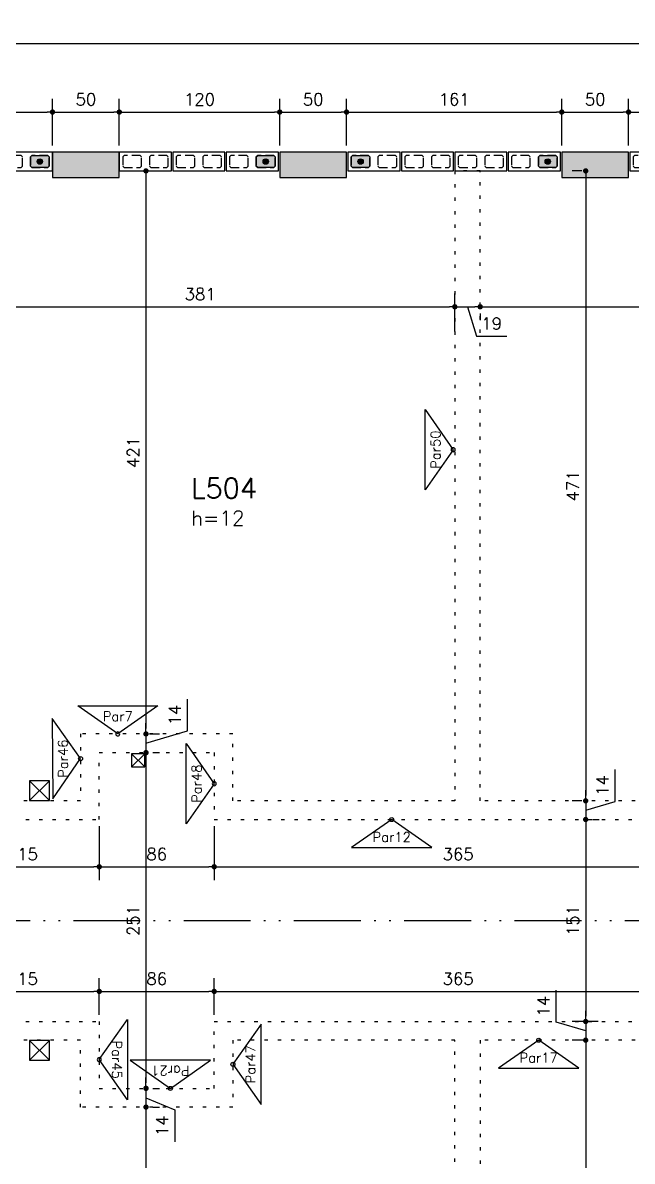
# Model space of a CAD drawing. Extents: x -14651 to 3487, y -4567 to -809.
# Drawn here: x 2531 to 2987, y -1769 to -918 of the extents above; entities that cross this region are included whole.
import ezdxf
from ezdxf.enums import TextEntityAlignment as Align

# ---------------------------------------------------------------- set-up
doc = ezdxf.new("R2010")
doc.units = 0
doc.header["$LTSCALE"] = 25
for name, pattern in [('DASHED2', [0.375, 0.25, -0.125]), ('ESTILO_TQS_0002', [0.4, 0.1, -0.3]), ('ESTILO_TQS_0004', [3.3, 2, -0.4, 0.05, -0.4, 0.05, -0.4])]:
    doc.linetypes.add(name, pattern=pattern)
for name, color, linetype in [('213', 252, 'Continuous'), ('241', 2, 'Continuous'), ('247', 50, 'Continuous'), ('Arranque', 14, 'Continuous'), ('COTA', 1, 'Continuous'), ('EIXOS', 1, 'ESTILO_TQS_0004'), ('FERRO', 5, 'Continuous'), ('H2', 252, 'Continuous'), ('L-D', 2, 'Continuous'), ('L-N', 4, 'Continuous'), ('Pena_1', 1, 'Continuous'), ('PILARETE', 3, 'Continuous'), ('PORTA', 3, 'ESTILO_TQS_0002')]:
    doc.layers.add(name, color=color, linetype=linetype)
doc.styles.add('COTA', font='romans.shx')
doc.styles.get("Standard").update_dxf_attribs({"font": 'romans.shx'})
doc.dimstyles.new('forma', dxfattribs={"dimscale": 5, "dimtxt": 1.8, "dimasz": 0.8, "dimexe": 2, "dimexo": 1, "dimgap": 1, "dimtad": 1, "dimdec": 1, "dimzin": 9, "dimtxsty": 'COTA', "dimblk1": 'DOT', "dimblk2": 'DOT', "dimsah": 1, "dimcen": 0, "dimdle": 1, "dimclrd": 256, "dimclre": 256, "dimclrt": 2, "dimadec": 0, "dimazin": 0, "dimtfac": 1, "dimtdec": 0, "dimtmove": 0, "dimatfit": 3, "dimfxl": 1, "dimtolj": 1, "dimtzin": 0, "dimarcsym": 0})

# ---------------------------------------------------------------- blocks, each defined once
blk = doc.blocks.new('_Dot')
at = {"color": 0, "linetype": 'ByBlock', "lineweight": -2}
blk.add_line((-0.5, 0), (-1, 0), dxfattribs=at)
at = {"color": 0, "linetype": 'ByBlock', "const_width": 0.5}
blk.add_lwpolyline([(-0.25, 0, 1), (0.25, 0, 1)], format="xyb", close=True, dxfattribs=at)
blk = doc.blocks.new('*D120')
at = {"layer": 'COTA', "lineweight": -2, "transparency": 16777216}
for p, q in [((449.52, -1009.6), (449.52, -923.24)), ((3258.52, -1009.6), (3258.52, -923.24)), ((453.52, -933.24), (3254.52, -933.24))]:
    blk.add_line(p, q, dxfattribs=at)
at = {"layer": 'Defpoints', "color": 0, "transparency": 16777216}
for p in [(3258.52, -933.24), (449.52, -1014.6), (3258.52, -1014.6)]:
    blk.add_point(p, dxfattribs=at)
at = {"layer": 'COTA', "lineweight": -2, "transparency": 16777216, "xscale": 4, "yscale": 4, "zscale": 4, "rotation": 180}
blk.add_blockref('_Dot', (449.52, -933.24), dxfattribs=at)
at = {"layer": 'COTA', "lineweight": -2, "transparency": 16777216, "xscale": 4, "yscale": 4, "zscale": 4}
blk.add_blockref('_Dot', (3258.52, -933.24), dxfattribs=at)
at = {"layer": 'COTA', "color": 2, "transparency": 16777216, "insert": (1854.02, -923.74), "char_height": 9, "attachment_point": 5, "style": 'COTA'}
blk.add_mtext('\\A1;2809 ', dxfattribs=at)
blk = doc.blocks.new('_IDNPAR_2')
at = {"color": 3}
blk.add_lwpolyline([(1, -0.7), (0, 0), (-1, -0.7)], close=True, dxfattribs=at)
blk.add_circle((0, 0), 0.05, dxfattribs=at)
at = {"layer": '247', "color": 2, "style": 'COTA', "flags": 8}
blk.add_attdef('ID', text='', height=0.24, dxfattribs=at).set_placement((0, -0.438), align=Align.MIDDLE_CENTER)
blk = doc.blocks.new('*D192')
at = {"layer": 'COTA', "lineweight": -2, "transparency": 16777216}
for p, q in [((2949.52, -1028.6), (2942.43, -1028.6)), ((2952.43, -1032.6), (2952.43, -1495.6)), ((2949.52, -1499.6), (2942.43, -1499.6))]:
    blk.add_line(p, q, dxfattribs=at)
at = {"layer": 'Defpoints', "color": 0, "transparency": 16777216}
for p in [(2954.52, -1028.6), (2952.43, -1499.6), (2954.52, -1499.6)]:
    blk.add_point(p, dxfattribs=at)
at = {"layer": 'COTA', "lineweight": -2, "transparency": 16777216, "xscale": 4, "yscale": 4, "zscale": 4}
for p, rotation in [((2952.43, -1028.6), 90), ((2952.43, -1499.6), 270)]:
    blk.add_blockref('_Dot', p, dxfattribs=dict(at, rotation=rotation))
at = {"layer": 'COTA', "color": 2, "transparency": 16777216, "insert": (2942.93, -1264.1), "char_height": 9, "attachment_point": 5, "rotation": 90, "style": 'COTA'}
blk.add_mtext('\\A1;471 ', dxfattribs=at)
blk = doc.blocks.new('*D193')
at = {"layer": 'COTA', "lineweight": -2, "transparency": 16777216}
for p, q in [((2974.43, -1500), (2974.43, -1476.28)), ((2952.43, -1495.6), (2952.43, -1491.6)), ((2949.52, -1499.6), (2942.43, -1499.6)), ((2952.43, -1499.6), (2952.43, -1513.6)), ((2952.43, -1499.6), (2952.43, -1513.6)), ((2952.43, -1506.6), (2974.43, -1500)), ((2957.43, -1513.6), (2962.43, -1513.6)), ((2952.43, -1517.6), (2952.43, -1521.6))]:
    blk.add_line(p, q, dxfattribs=at)
at = {"layer": 'Defpoints', "color": 0, "transparency": 16777216}
for p in [(2954.52, -1499.6), (2952.43, -1513.6), (2952.43, -1513.6)]:
    blk.add_point(p, dxfattribs=at)
at = {"layer": 'COTA', "lineweight": -2, "transparency": 16777216, "xscale": 4, "yscale": 4, "zscale": 4}
for p, rotation in [((2952.43, -1499.6), 270), ((2952.43, -1513.6), 90)]:
    blk.add_blockref('_Dot', p, dxfattribs=dict(at, rotation=rotation))
at = {"layer": 'COTA', "color": 2, "transparency": 16777216, "insert": (2964.93, -1488.14), "char_height": 9, "attachment_point": 5, "rotation": 90, "style": 'COTA'}
blk.add_mtext('\\A1;14 ', dxfattribs=at)
blk = doc.blocks.new('*D194')
at = {"layer": 'COTA', "lineweight": -2, "transparency": 16777216}
for p, q in [((2957.43, -1513.6), (2962.43, -1513.6)), ((2952.43, -1517.6), (2952.43, -1660.6)), ((2961.68, -1664.6), (2942.43, -1664.6))]:
    blk.add_line(p, q, dxfattribs=at)
at = {"layer": 'Defpoints', "color": 0, "transparency": 16777216}
for p in [(2952.43, -1513.6), (2952.43, -1664.6), (2966.68, -1664.6)]:
    blk.add_point(p, dxfattribs=at)
at = {"layer": 'COTA', "lineweight": -2, "transparency": 16777216, "xscale": 4, "yscale": 4, "zscale": 4}
for p, rotation in [((2952.43, -1513.6), 90), ((2952.43, -1664.6), 270)]:
    blk.add_blockref('_Dot', p, dxfattribs=dict(at, rotation=rotation))
at = {"layer": 'COTA', "color": 2, "transparency": 16777216, "insert": (2942.93, -1589.1), "char_height": 9, "attachment_point": 5, "rotation": 90, "style": 'COTA'}
blk.add_mtext('\\A1;151 ', dxfattribs=at)
blk = doc.blocks.new('*D195')
at = {"layer": 'COTA', "lineweight": -2, "transparency": 16777216}
for p, q in [((2930.43, -1665), (2930.43, -1641.28)), ((2952.43, -1660.6), (2952.43, -1656.6)), ((2952.43, -1671.6), (2930.43, -1665)), ((2961.68, -1664.6), (2942.43, -1664.6)), ((2952.43, -1664.6), (2952.43, -1678.6)), ((2952.43, -1664.6), (2952.43, -1678.6)), ((2951.52, -1678.6), (2942.43, -1678.6)), ((2952.43, -1682.6), (2952.43, -1686.6))]:
    blk.add_line(p, q, dxfattribs=at)
at = {"layer": 'Defpoints', "color": 0, "transparency": 16777216}
for p in [(2966.68, -1664.6), (2952.43, -1678.6), (2956.52, -1678.6)]:
    blk.add_point(p, dxfattribs=at)
at = {"layer": 'COTA', "lineweight": -2, "transparency": 16777216, "xscale": 4, "yscale": 4, "zscale": 4}
for p, rotation in [((2952.43, -1664.6), 270), ((2952.43, -1678.6), 90)]:
    blk.add_blockref('_Dot', p, dxfattribs=dict(at, rotation=rotation))
at = {"layer": 'COTA', "color": 2, "transparency": 16777216, "insert": (2920.93, -1653.14), "char_height": 9, "attachment_point": 5, "rotation": 90, "style": 'COTA'}
blk.add_mtext('\\A1;14 ', dxfattribs=at)
blk = doc.blocks.new('*D196')
at = {"layer": 'COTA', "lineweight": -2, "transparency": 16777216}
for p, q in [((2951.52, -1678.6), (2942.43, -1678.6)), ((2952.43, -1682.6), (2952.43, -2145.6)), ((2957.43, -2149.6), (2962.43, -2149.6))]:
    blk.add_line(p, q, dxfattribs=at)
at = {"layer": 'Defpoints', "color": 0, "transparency": 16777216}
for p in [(2956.52, -1678.6), (2952.43, -2149.6), (2952.43, -2149.6)]:
    blk.add_point(p, dxfattribs=at)
at = {"layer": 'COTA', "lineweight": -2, "transparency": 16777216, "xscale": 4, "yscale": 4, "zscale": 4}
for p, rotation in [((2952.43, -1678.6), 90), ((2952.43, -2149.6), 270)]:
    blk.add_blockref('_Dot', p, dxfattribs=dict(at, rotation=rotation))
at = {"layer": 'COTA', "color": 2, "transparency": 16777216, "insert": (2942.93, -1935.05), "char_height": 9, "attachment_point": 5, "rotation": 90, "style": 'COTA'}
blk.add_mtext('\\A1;471 ', dxfattribs=at)
blk = doc.blocks.new('*D197')
at = {"layer": 'COTA', "lineweight": -2, "transparency": 16777216}
for p, q in [((2619.02, -1028.6), (2633.47, -1028.6)), ((2623.47, -1032.6), (2623.47, -1445.6)), ((2626.17, -1449.6), (2633.47, -1449.6))]:
    blk.add_line(p, q, dxfattribs=at)
at = {"layer": 'Defpoints', "color": 0, "transparency": 16777216}
for p in [(2614.02, -1028.6), (2621.17, -1449.6), (2623.47, -1449.6)]:
    blk.add_point(p, dxfattribs=at)
at = {"layer": 'COTA', "lineweight": -2, "transparency": 16777216, "xscale": 4, "yscale": 4, "zscale": 4}
for p, rotation in [((2623.47, -1028.6), 90), ((2623.47, -1449.6), 270)]:
    blk.add_blockref('_Dot', p, dxfattribs=dict(at, rotation=rotation))
at = {"layer": 'COTA', "color": 2, "transparency": 16777216, "insert": (2613.97, -1239.1), "char_height": 9, "attachment_point": 5, "rotation": 90, "style": 'COTA'}
blk.add_mtext('\\A1;421 ', dxfattribs=at)
blk = doc.blocks.new('*D198')
at = {"layer": 'COTA', "lineweight": -2, "transparency": 16777216}
for p, q in [((2654.47, -1447.3), (2654.47, -1423.58)), ((2623.47, -1445.6), (2623.47, -1441.6)), ((2623.47, -1456.6), (2654.47, -1447.3)), ((2623.47, -1449.6), (2623.47, -1463.6)), ((2623.47, -1449.6), (2623.47, -1463.6)), ((2626.17, -1449.6), (2633.47, -1449.6)), ((2628.47, -1463.6), (2633.47, -1463.6)), ((2623.47, -1467.6), (2623.47, -1471.6))]:
    blk.add_line(p, q, dxfattribs=at)
at = {"layer": 'Defpoints', "color": 0, "transparency": 16777216}
for p in [(2621.17, -1449.6), (2623.47, -1463.6), (2623.47, -1463.6)]:
    blk.add_point(p, dxfattribs=at)
at = {"layer": 'COTA', "lineweight": -2, "transparency": 16777216, "xscale": 4, "yscale": 4, "zscale": 4}
for p, rotation in [((2623.47, -1449.6), 270), ((2623.47, -1463.6), 90)]:
    blk.add_blockref('_Dot', p, dxfattribs=dict(at, rotation=rotation))
at = {"layer": 'COTA', "color": 2, "transparency": 16777216, "insert": (2644.97, -1435.44), "char_height": 9, "attachment_point": 5, "rotation": 90, "style": 'COTA'}
blk.add_mtext('\\A1;14 ', dxfattribs=at)
blk = doc.blocks.new('*D199')
at = {"layer": 'COTA', "lineweight": -2, "transparency": 16777216}
for p, q in [((2628.47, -1463.6), (2633.47, -1463.6)), ((2623.47, -1467.6), (2623.47, -1710.6)), ((2628.47, -1714.6), (2633.47, -1714.6))]:
    blk.add_line(p, q, dxfattribs=at)
at = {"layer": 'Defpoints', "color": 0, "transparency": 16777216}
for p in [(2623.47, -1463.6), (2623.47, -1714.6), (2623.47, -1714.6)]:
    blk.add_point(p, dxfattribs=at)
at = {"layer": 'COTA', "lineweight": -2, "transparency": 16777216, "xscale": 4, "yscale": 4, "zscale": 4}
for p, rotation in [((2623.47, -1463.6), 90), ((2623.47, -1714.6), 270)]:
    blk.add_blockref('_Dot', p, dxfattribs=dict(at, rotation=rotation))
at = {"layer": 'COTA', "color": 2, "transparency": 16777216, "insert": (2613.97, -1589.1), "char_height": 9, "attachment_point": 5, "rotation": 90, "style": 'COTA'}
blk.add_mtext('\\A1;251 ', dxfattribs=at)
blk = doc.blocks.new('*D200')
at = {"layer": 'COTA', "lineweight": -2, "transparency": 16777216}
for p, q in [((2623.47, -1710.6), (2623.47, -1706.6)), ((2623.47, -1714.6), (2623.47, -1728.6)), ((2623.47, -1714.6), (2623.47, -1728.6)), ((2628.47, -1714.6), (2633.47, -1714.6)), ((2623.47, -1721.6), (2644.97, -1730.78)), ((2623.47, -1732.6), (2623.47, -1736.6)), ((2628.47, -1728.6), (2633.47, -1728.6)), ((2644.97, -1730.78), (2644.97, -1754.5))]:
    blk.add_line(p, q, dxfattribs=at)
at = {"layer": 'Defpoints', "color": 0, "transparency": 16777216}
for p in [(2623.47, -1714.6), (2623.47, -1728.6), (2623.47, -1728.6)]:
    blk.add_point(p, dxfattribs=at)
at = {"layer": 'COTA', "lineweight": -2, "transparency": 16777216, "xscale": 4, "yscale": 4, "zscale": 4}
for p, rotation in [((2623.47, -1714.6), 270), ((2623.47, -1728.6), 90)]:
    blk.add_blockref('_Dot', p, dxfattribs=dict(at, rotation=rotation))
at = {"layer": 'COTA', "color": 2, "transparency": 16777216, "insert": (2635.47, -1742.64), "char_height": 9, "attachment_point": 5, "rotation": 90, "style": 'COTA'}
blk.add_mtext('\\A1;14 ', dxfattribs=at)
blk = doc.blocks.new('*D201')
at = {"layer": 'COTA', "lineweight": -2, "transparency": 16777216}
for p, q in [((2623.47, -1732.6), (2623.47, -2145.6)), ((2628.47, -1728.6), (2633.47, -1728.6)), ((2597.47, -2149.6), (2633.47, -2149.6))]:
    blk.add_line(p, q, dxfattribs=at)
at = {"layer": 'Defpoints', "color": 0, "transparency": 16777216}
for p in [(2623.47, -1728.6), (2592.47, -2149.6), (2623.47, -2149.6)]:
    blk.add_point(p, dxfattribs=at)
at = {"layer": 'COTA', "lineweight": -2, "transparency": 16777216, "xscale": 4, "yscale": 4, "zscale": 4}
for p, rotation in [((2623.47, -1728.6), 90), ((2623.47, -2149.6), 270)]:
    blk.add_blockref('_Dot', p, dxfattribs=dict(at, rotation=rotation))
at = {"layer": 'COTA', "color": 2, "transparency": 16777216, "insert": (2613.97, -1939.1), "char_height": 9, "attachment_point": 5, "rotation": 90, "style": 'COTA'}
blk.add_mtext('\\A1;421 ', dxfattribs=at)
blk = doc.blocks.new('*D219')
at = {"layer": 'COTA', "lineweight": -2, "transparency": 16777216}
for p, q in [((2473.52, -1148.59), (2473.52, -1120.2)), ((2854.52, -1148.59), (2854.52, -1120.2)), ((2477.52, -1130.2), (2850.52, -1130.2))]:
    blk.add_line(p, q, dxfattribs=at)
at = {"layer": 'Defpoints', "color": 0, "transparency": 16777216}
for p in [(2854.52, -1130.2), (2473.52, -1153.59), (2854.52, -1153.59)]:
    blk.add_point(p, dxfattribs=at)
at = {"layer": 'COTA', "lineweight": -2, "transparency": 16777216, "xscale": 4, "yscale": 4, "zscale": 4, "rotation": 180}
blk.add_blockref('_Dot', (2473.52, -1130.2), dxfattribs=at)
at = {"layer": 'COTA', "lineweight": -2, "transparency": 16777216, "xscale": 4, "yscale": 4, "zscale": 4}
blk.add_blockref('_Dot', (2854.52, -1130.2), dxfattribs=at)
at = {"layer": 'COTA', "color": 2, "transparency": 16777216, "insert": (2664.02, -1120.7), "char_height": 9, "attachment_point": 5, "style": 'COTA'}
blk.add_mtext('\\A1;381 ', dxfattribs=at)
blk = doc.blocks.new('*D220')
at = {"layer": 'COTA', "lineweight": -2, "transparency": 16777216}
for p, q in [((2854.52, -1148.59), (2854.52, -1120.2)), ((2858.52, -1130.2), (2869.52, -1130.2)), ((2864.02, -1130.2), (2870.62, -1152.2)), ((2873.52, -1135.2), (2873.52, -1140.2)), ((2870.62, -1152.2), (2893.47, -1152.2))]:
    blk.add_line(p, q, dxfattribs=at)
at = {"layer": 'Defpoints', "color": 0, "transparency": 16777216}
for p in [(2873.52, -1130.2), (2873.52, -1130.2), (2854.52, -1153.59)]:
    blk.add_point(p, dxfattribs=at)
at = {"layer": 'COTA', "lineweight": -2, "transparency": 16777216, "xscale": 4, "yscale": 4, "zscale": 4, "rotation": 180}
blk.add_blockref('_Dot', (2854.52, -1130.2), dxfattribs=at)
at = {"layer": 'COTA', "lineweight": -2, "transparency": 16777216, "xscale": 4, "yscale": 4, "zscale": 4}
blk.add_blockref('_Dot', (2873.52, -1130.2), dxfattribs=at)
at = {"layer": 'COTA', "color": 2, "transparency": 16777216, "insert": (2882.05, -1142.7), "char_height": 9, "attachment_point": 5, "style": 'COTA'}
blk.add_mtext('\\A1;19 ', dxfattribs=at)
blk = doc.blocks.new('*D221')
at = {"layer": 'COTA', "lineweight": -2, "transparency": 16777216}
for p, q in [((2877.52, -1130.2), (3240.52, -1130.2)), ((2873.52, -1135.2), (2873.52, -1140.2)), ((3244.52, -1135.2), (3244.52, -1140.2))]:
    blk.add_line(p, q, dxfattribs=at)
at = {"layer": 'Defpoints', "color": 0, "transparency": 16777216}
for p in [(2873.52, -1130.2), (3244.52, -1130.2), (3244.52, -1130.2)]:
    blk.add_point(p, dxfattribs=at)
at = {"layer": 'COTA', "lineweight": -2, "transparency": 16777216, "xscale": 4, "yscale": 4, "zscale": 4, "rotation": 180}
blk.add_blockref('_Dot', (2873.52, -1130.2), dxfattribs=at)
at = {"layer": 'COTA', "lineweight": -2, "transparency": 16777216, "xscale": 4, "yscale": 4, "zscale": 4}
blk.add_blockref('_Dot', (3244.52, -1130.2), dxfattribs=at)
at = {"layer": 'COTA', "color": 2, "transparency": 16777216, "insert": (3059.02, -1120.7), "char_height": 9, "attachment_point": 5, "style": 'COTA'}
blk.add_mtext('\\A1;371 ', dxfattribs=at)
blk = doc.blocks.new('*D234')
at = {"layer": 'COTA', "lineweight": -2, "transparency": 16777216}
for p, q in [((2473.52, -1518.6), (2473.52, -1558.91)), ((2588.52, -1518.6), (2588.52, -1558.91)), ((2477.52, -1548.91), (2584.52, -1548.91))]:
    blk.add_line(p, q, dxfattribs=at)
at = {"layer": 'Defpoints', "color": 0, "transparency": 16777216}
for p in [(2473.52, -1513.6), (2588.52, -1513.6), (2588.52, -1548.91)]:
    blk.add_point(p, dxfattribs=at)
at = {"layer": 'COTA', "lineweight": -2, "transparency": 16777216, "xscale": 4, "yscale": 4, "zscale": 4, "rotation": 180}
blk.add_blockref('_Dot', (2473.52, -1548.91), dxfattribs=at)
at = {"layer": 'COTA', "lineweight": -2, "transparency": 16777216, "xscale": 4, "yscale": 4, "zscale": 4}
blk.add_blockref('_Dot', (2588.52, -1548.91), dxfattribs=at)
at = {"layer": 'COTA', "color": 2, "transparency": 16777216, "insert": (2531.02, -1539.41), "char_height": 9, "attachment_point": 5, "style": 'COTA'}
blk.add_mtext('\\A1;115 ', dxfattribs=at)
blk = doc.blocks.new('*D235')
at = {"layer": 'COTA', "lineweight": -2, "transparency": 16777216}
for p, q in [((2588.52, -1518.6), (2588.52, -1558.91)), ((2674.52, -1518.6), (2674.52, -1558.91)), ((2592.52, -1548.91), (2670.52, -1548.91))]:
    blk.add_line(p, q, dxfattribs=at)
at = {"layer": 'Defpoints', "color": 0, "transparency": 16777216}
for p in [(2588.52, -1513.6), (2674.52, -1513.6), (2674.52, -1548.91)]:
    blk.add_point(p, dxfattribs=at)
at = {"layer": 'COTA', "lineweight": -2, "transparency": 16777216, "xscale": 4, "yscale": 4, "zscale": 4, "rotation": 180}
blk.add_blockref('_Dot', (2588.52, -1548.91), dxfattribs=at)
at = {"layer": 'COTA', "lineweight": -2, "transparency": 16777216, "xscale": 4, "yscale": 4, "zscale": 4}
blk.add_blockref('_Dot', (2674.52, -1548.91), dxfattribs=at)
at = {"layer": 'COTA', "color": 2, "transparency": 16777216, "insert": (2631.52, -1539.41), "char_height": 9, "attachment_point": 5, "style": 'COTA'}
blk.add_mtext('\\A1;86 ', dxfattribs=at)
blk = doc.blocks.new('*D236')
at = {"layer": 'COTA', "lineweight": -2, "transparency": 16777216}
for p, q in [((2674.52, -1518.6), (2674.52, -1558.91)), ((3039.52, -1533.6), (3039.52, -1558.91)), ((2678.52, -1548.91), (3035.52, -1548.91))]:
    blk.add_line(p, q, dxfattribs=at)
at = {"layer": 'Defpoints', "color": 0, "transparency": 16777216}
for p in [(2674.52, -1513.6), (3039.52, -1528.6), (3039.52, -1548.91)]:
    blk.add_point(p, dxfattribs=at)
at = {"layer": 'COTA', "lineweight": -2, "transparency": 16777216, "xscale": 4, "yscale": 4, "zscale": 4, "rotation": 180}
blk.add_blockref('_Dot', (2674.52, -1548.91), dxfattribs=at)
at = {"layer": 'COTA', "lineweight": -2, "transparency": 16777216, "xscale": 4, "yscale": 4, "zscale": 4}
blk.add_blockref('_Dot', (3039.52, -1548.91), dxfattribs=at)
at = {"layer": 'COTA', "color": 2, "transparency": 16777216, "insert": (2857.02, -1539.41), "char_height": 9, "attachment_point": 5, "style": 'COTA'}
blk.add_mtext('\\A1;365 ', dxfattribs=at)
blk = doc.blocks.new('*D252')
at = {"layer": 'COTA', "lineweight": -2, "transparency": 16777216}
for p, q in [((2473.52, -1659.6), (2473.52, -1632.13)), ((2588.52, -1659.6), (2588.52, -1632.13)), ((2477.52, -1642.13), (2584.52, -1642.13))]:
    blk.add_line(p, q, dxfattribs=at)
at = {"layer": 'Defpoints', "color": 0, "transparency": 16777216}
for p in [(2588.52, -1642.13), (2473.52, -1664.6), (2588.52, -1664.6)]:
    blk.add_point(p, dxfattribs=at)
at = {"layer": 'COTA', "lineweight": -2, "transparency": 16777216, "xscale": 4, "yscale": 4, "zscale": 4, "rotation": 180}
blk.add_blockref('_Dot', (2473.52, -1642.13), dxfattribs=at)
at = {"layer": 'COTA', "lineweight": -2, "transparency": 16777216, "xscale": 4, "yscale": 4, "zscale": 4}
blk.add_blockref('_Dot', (2588.52, -1642.13), dxfattribs=at)
at = {"layer": 'COTA', "color": 2, "transparency": 16777216, "insert": (2531.02, -1632.63), "char_height": 9, "attachment_point": 5, "style": 'COTA'}
blk.add_mtext('\\A1;115 ', dxfattribs=at)
blk = doc.blocks.new('*D253')
at = {"layer": 'COTA', "lineweight": -2, "transparency": 16777216}
for p, q in [((2588.52, -1659.6), (2588.52, -1632.13)), ((2674.52, -1659.6), (2674.52, -1632.13)), ((2592.52, -1642.13), (2670.52, -1642.13))]:
    blk.add_line(p, q, dxfattribs=at)
at = {"layer": 'Defpoints', "color": 0, "transparency": 16777216}
for p in [(2674.52, -1642.13), (2588.52, -1664.6), (2674.52, -1664.6)]:
    blk.add_point(p, dxfattribs=at)
at = {"layer": 'COTA', "lineweight": -2, "transparency": 16777216, "xscale": 4, "yscale": 4, "zscale": 4, "rotation": 180}
blk.add_blockref('_Dot', (2588.52, -1642.13), dxfattribs=at)
at = {"layer": 'COTA', "lineweight": -2, "transparency": 16777216, "xscale": 4, "yscale": 4, "zscale": 4}
blk.add_blockref('_Dot', (2674.52, -1642.13), dxfattribs=at)
at = {"layer": 'COTA', "color": 2, "transparency": 16777216, "insert": (2631.52, -1632.63), "char_height": 9, "attachment_point": 5, "style": 'COTA'}
blk.add_mtext('\\A1;86 ', dxfattribs=at)
blk = doc.blocks.new('*D254')
at = {"layer": 'COTA', "lineweight": -2, "transparency": 16777216}
for p, q in [((2674.52, -1659.6), (2674.52, -1632.13)), ((3039.52, -1644.6), (3039.52, -1632.13)), ((2678.52, -1642.13), (3035.52, -1642.13))]:
    blk.add_line(p, q, dxfattribs=at)
at = {"layer": 'Defpoints', "color": 0, "transparency": 16777216}
for p in [(3039.52, -1642.13), (3039.52, -1649.6), (2674.52, -1664.6)]:
    blk.add_point(p, dxfattribs=at)
at = {"layer": 'COTA', "lineweight": -2, "transparency": 16777216, "xscale": 4, "yscale": 4, "zscale": 4, "rotation": 180}
blk.add_blockref('_Dot', (2674.52, -1642.13), dxfattribs=at)
at = {"layer": 'COTA', "lineweight": -2, "transparency": 16777216, "xscale": 4, "yscale": 4, "zscale": 4}
blk.add_blockref('_Dot', (3039.52, -1642.13), dxfattribs=at)
at = {"layer": 'COTA', "color": 2, "transparency": 16777216, "insert": (2857.02, -1632.63), "char_height": 9, "attachment_point": 5, "style": 'COTA'}
blk.add_mtext('\\A1;365 ', dxfattribs=at)
blk = doc.blocks.new('P4015', base_point=(5842102.11612, -8124149.02973))
blk.add_lwpolyline([(5842082.61612, -8124156.02973), (5842121.61612, -8124156.02973), (5842121.61612, -8124142.02973), (5842082.61612, -8124142.02973), (5842082.61612, -8124156.02973)])
at = {"color": 1, "linetype": 'DASHED2'}
for points in [[(5842085.11612, -8124152.52973), (5842086.11612, -8124153.52973), (5842098.11612, -8124153.52973), (5842099.11612, -8124152.52973), (5842099.11612, -8124145.52973), (5842098.11612, -8124144.52973), (5842086.11612, -8124144.52973), (5842085.11612, -8124145.52973), (5842085.11612, -8124152.52973)], [(5842105.11612, -8124152.52973), (5842106.11612, -8124153.52973), (5842118.11612, -8124153.52973), (5842119.11612, -8124152.52973), (5842119.11612, -8124145.52973), (5842118.11612, -8124144.52973), (5842106.11612, -8124144.52973), (5842105.11612, -8124145.52973), (5842105.11612, -8124152.52973)]]:
    blk.add_lwpolyline(points, dxfattribs=at)
blk = doc.blocks.new('GR-1409')
at = {"layer": '213'}
h = blk.add_hatch(color=256, dxfattribs=at)
h.paths.add_polyline_path([(-6, 4.5), (-7, 3.5), (-7, -3.5), (-6, -4.5), (6, -4.5), (7, -3.5), (7, 3.5), (6, 4.5)])
h.paths.add_polyline_path([(-2, 0, 1), (2, 0, 1)], flags=16)
at = {"layer": 'Arranque'}
blk.add_hatch(color=256, dxfattribs=at).paths.add_polyline_path([(-2, 0, 1), (2, 0, 1)])
at = {"layer": '213'}
blk.add_lwpolyline([(-7, 3.5), (-6, 4.5), (6, 4.5), (7, 3.5), (7, -3.5), (6, -4.5), (-6, -4.5), (-7, -3.5), (-7, 3.5)], dxfattribs=at)
at = {"layer": 'FERRO', "linetype": 'Continuous'}
blk.add_circle((0, 0), 2, dxfattribs=at)
blk = doc.blocks.new('*D301')
at = {"layer": 'COTA', "lineweight": -2, "transparency": 16777216}
for p, q in [((2553.52, -1009.6), (2553.52, -974.6)), ((2603.52, -1009.6), (2603.52, -974.6)), ((2557.52, -984.6), (2599.52, -984.6))]:
    blk.add_line(p, q, dxfattribs=at)
at = {"layer": 'Defpoints', "color": 0, "transparency": 16777216}
for p in [(2603.52, -984.6), (2553.52, -1014.6), (2603.52, -1014.6)]:
    blk.add_point(p, dxfattribs=at)
at = {"layer": 'COTA', "lineweight": -2, "transparency": 16777216, "xscale": 4, "yscale": 4, "zscale": 4, "rotation": 180}
blk.add_blockref('_Dot', (2553.52, -984.6), dxfattribs=at)
at = {"layer": 'COTA', "lineweight": -2, "transparency": 16777216, "xscale": 4, "yscale": 4, "zscale": 4}
blk.add_blockref('_Dot', (2603.52, -984.6), dxfattribs=at)
at = {"layer": 'COTA', "color": 2, "transparency": 16777216, "insert": (2578.52, -975.1), "char_height": 9, "attachment_point": 5, "style": 'COTA'}
blk.add_mtext('\\A1;50 ', dxfattribs=at)
blk = doc.blocks.new('*D302')
at = {"layer": 'COTA', "lineweight": -2, "transparency": 16777216}
for p, q in [((2603.52, -1009.6), (2603.52, -974.6)), ((2723.52, -1009.6), (2723.52, -974.6)), ((2607.52, -984.6), (2719.52, -984.6))]:
    blk.add_line(p, q, dxfattribs=at)
at = {"layer": 'Defpoints', "color": 0, "transparency": 16777216}
for p in [(2723.52, -984.6), (2603.52, -1014.6), (2723.52, -1014.6)]:
    blk.add_point(p, dxfattribs=at)
at = {"layer": 'COTA', "lineweight": -2, "transparency": 16777216, "xscale": 4, "yscale": 4, "zscale": 4, "rotation": 180}
blk.add_blockref('_Dot', (2603.52, -984.6), dxfattribs=at)
at = {"layer": 'COTA', "lineweight": -2, "transparency": 16777216, "xscale": 4, "yscale": 4, "zscale": 4}
blk.add_blockref('_Dot', (2723.52, -984.6), dxfattribs=at)
at = {"layer": 'COTA', "color": 2, "transparency": 16777216, "insert": (2663.52, -975.1), "char_height": 9, "attachment_point": 5, "style": 'COTA'}
blk.add_mtext('\\A1;120 ', dxfattribs=at)
blk = doc.blocks.new('*D303')
at = {"layer": 'COTA', "lineweight": -2, "transparency": 16777216}
for p, q in [((2723.52, -1009.6), (2723.52, -974.6)), ((2773.52, -1009.6), (2773.52, -974.6)), ((2727.52, -984.6), (2769.52, -984.6))]:
    blk.add_line(p, q, dxfattribs=at)
at = {"layer": 'Defpoints', "color": 0, "transparency": 16777216}
for p in [(2773.52, -984.6), (2723.52, -1014.6), (2773.52, -1014.6)]:
    blk.add_point(p, dxfattribs=at)
at = {"layer": 'COTA', "lineweight": -2, "transparency": 16777216, "xscale": 4, "yscale": 4, "zscale": 4, "rotation": 180}
blk.add_blockref('_Dot', (2723.52, -984.6), dxfattribs=at)
at = {"layer": 'COTA', "lineweight": -2, "transparency": 16777216, "xscale": 4, "yscale": 4, "zscale": 4}
blk.add_blockref('_Dot', (2773.52, -984.6), dxfattribs=at)
at = {"layer": 'COTA', "color": 2, "transparency": 16777216, "insert": (2748.52, -975.1), "char_height": 9, "attachment_point": 5, "style": 'COTA'}
blk.add_mtext('\\A1;50 ', dxfattribs=at)
blk = doc.blocks.new('*D304')
at = {"layer": 'COTA', "lineweight": -2, "transparency": 16777216}
for p, q in [((2773.52, -1009.6), (2773.52, -974.6)), ((2934.52, -1009.6), (2934.52, -974.6)), ((2777.52, -984.6), (2930.52, -984.6))]:
    blk.add_line(p, q, dxfattribs=at)
at = {"layer": 'Defpoints', "color": 0, "transparency": 16777216}
for p in [(2934.52, -984.6), (2773.52, -1014.6), (2934.52, -1014.6)]:
    blk.add_point(p, dxfattribs=at)
at = {"layer": 'COTA', "lineweight": -2, "transparency": 16777216, "xscale": 4, "yscale": 4, "zscale": 4, "rotation": 180}
blk.add_blockref('_Dot', (2773.52, -984.6), dxfattribs=at)
at = {"layer": 'COTA', "lineweight": -2, "transparency": 16777216, "xscale": 4, "yscale": 4, "zscale": 4}
blk.add_blockref('_Dot', (2934.52, -984.6), dxfattribs=at)
at = {"layer": 'COTA', "color": 2, "transparency": 16777216, "insert": (2854.02, -975.1), "char_height": 9, "attachment_point": 5, "style": 'COTA'}
blk.add_mtext('\\A1;161 ', dxfattribs=at)
blk = doc.blocks.new('*D305')
at = {"layer": 'COTA', "lineweight": -2, "transparency": 16777216}
for p, q in [((2934.52, -1009.6), (2934.52, -974.6)), ((2984.52, -1009.6), (2984.52, -974.6)), ((2938.52, -984.6), (2980.52, -984.6))]:
    blk.add_line(p, q, dxfattribs=at)
at = {"layer": 'Defpoints', "color": 0, "transparency": 16777216}
for p in [(2984.52, -984.6), (2934.52, -1014.6), (2984.52, -1014.6)]:
    blk.add_point(p, dxfattribs=at)
at = {"layer": 'COTA', "lineweight": -2, "transparency": 16777216, "xscale": 4, "yscale": 4, "zscale": 4, "rotation": 180}
blk.add_blockref('_Dot', (2934.52, -984.6), dxfattribs=at)
at = {"layer": 'COTA', "lineweight": -2, "transparency": 16777216, "xscale": 4, "yscale": 4, "zscale": 4}
blk.add_blockref('_Dot', (2984.52, -984.6), dxfattribs=at)
at = {"layer": 'COTA', "color": 2, "transparency": 16777216, "insert": (2959.52, -975.1), "char_height": 9, "attachment_point": 5, "style": 'COTA'}
blk.add_mtext('\\A1;50 ', dxfattribs=at)
blk = doc.blocks.new('*D306')
at = {"layer": 'COTA', "lineweight": -2, "transparency": 16777216}
for p, q in [((2984.52, -1009.6), (2984.52, -974.6)), ((3134.52, -1009.6), (3134.52, -974.6)), ((2988.52, -984.6), (3130.52, -984.6))]:
    blk.add_line(p, q, dxfattribs=at)
at = {"layer": 'Defpoints', "color": 0, "transparency": 16777216}
for p in [(3134.52, -984.6), (2984.52, -1014.6), (3134.52, -1014.6)]:
    blk.add_point(p, dxfattribs=at)
at = {"layer": 'COTA', "lineweight": -2, "transparency": 16777216, "xscale": 4, "yscale": 4, "zscale": 4, "rotation": 180}
blk.add_blockref('_Dot', (2984.52, -984.6), dxfattribs=at)
at = {"layer": 'COTA', "lineweight": -2, "transparency": 16777216, "xscale": 4, "yscale": 4, "zscale": 4}
blk.add_blockref('_Dot', (3134.52, -984.6), dxfattribs=at)
at = {"layer": 'COTA', "color": 2, "transparency": 16777216, "insert": (3059.52, -975.1), "char_height": 9, "attachment_point": 5, "style": 'COTA'}
blk.add_mtext('\\A1;150 ', dxfattribs=at)
blk = doc.blocks.new('*D330')
at = {"layer": 'COTA', "lineweight": -2, "transparency": 16777216}
for p, q in [((2319.52, -1004.1), (2319.52, -974.6)), ((2553.52, -1009.6), (2553.52, -974.6)), ((2323.52, -984.6), (2549.52, -984.6))]:
    blk.add_line(p, q, dxfattribs=at)
at = {"layer": 'Defpoints', "color": 0, "transparency": 16777216}
for p in [(2553.52, -984.6), (2319.52, -1009.1), (2553.52, -1014.6)]:
    blk.add_point(p, dxfattribs=at)
at = {"layer": 'COTA', "lineweight": -2, "transparency": 16777216, "xscale": 4, "yscale": 4, "zscale": 4, "rotation": 180}
blk.add_blockref('_Dot', (2319.52, -984.6), dxfattribs=at)
at = {"layer": 'COTA', "lineweight": -2, "transparency": 16777216, "xscale": 4, "yscale": 4, "zscale": 4}
blk.add_blockref('_Dot', (2553.52, -984.6), dxfattribs=at)
at = {"layer": 'COTA', "color": 2, "transparency": 16777216, "insert": (2436.52, -975.1), "char_height": 9, "attachment_point": 5, "style": 'COTA'}
blk.add_mtext('\\A1;234 ', dxfattribs=at)

msp = doc.modelspace()

# ---------------------------------------------------------------- hatches: boundary and pattern name
at = {"layer": 'H2'}
for points in [[(2603.52, -1033.6), (2603.52, -1014.6), (2553.52, -1014.6), (2553.52, -1033.6)], [(2773.52, -1033.6), (2773.52, -1014.6), (2723.52, -1014.6), (2723.52, -1033.6)], [(2984.52, -1033.6), (2984.52, -1014.6), (2934.52, -1014.6), (2934.52, -1033.6)]]:
    msp.add_hatch(color=256, dxfattribs=at).paths.add_polyline_path(points)

# ---------------------------------------------------------------- linework, layer by layer
at = {"layer": 'EIXOS'}
msp.add_line((11.7, -1589.1), (3391.36, -1589.1), dxfattribs=at)
at = {"layer": 'Pena_1'}
msp.add_line((2536.38, -1678.71), (2551.38, -1693.44), dxfattribs=at)
for points in [[(2612.55, -1464.5), (2612.55, -1474.23), (2622.55, -1474.23), (2622.55, -1464.5), (2612.55, -1464.5)], [(2612.55, -1464.5), (2622.55, -1474.23)], [(2622.55, -1464.5), (2612.55, -1474.23)], [(2536.38, -1484.76), (2536.38, -1499.48), (2551.38, -1499.48), (2551.38, -1484.76), (2536.38, -1484.76)], [(2536.38, -1484.76), (2551.38, -1499.48)], [(2551.38, -1484.76), (2536.38, -1499.48)], [(2536.38, -1678.71), (2536.38, -1693.44), (2551.38, -1693.44), (2551.38, -1678.71), (2536.38, -1678.71)], [(2551.38, -1678.71), (2536.38, -1693.44)]]:
    msp.add_lwpolyline(points, dxfattribs=at)
at = {"layer": 'PILARETE'}
for points in [[(2553.52, -1014.6), (2553.52, -1033.6), (2603.52, -1033.6), (2603.52, -1014.6), (2553.52, -1014.6)], [(2723.52, -1014.6), (2723.52, -1033.6), (2773.52, -1033.6), (2773.52, -1014.6), (2723.52, -1014.6)], [(2934.52, -1014.6), (2934.52, -1033.6), (2984.52, -1033.6), (2984.52, -1014.6), (2934.52, -1014.6)]]:
    msp.add_lwpolyline(points, dxfattribs=at)
at = {"layer": 'PORTA'}
for points in [[(2473.52, -1513.6), (2588.52, -1513.6), (2588.52, -1463.6), (2674.52, -1463.6), (2674.52, -1513.6), (3039.52, -1513.6), (3039.52, -1499.6), (2873.52, -1499.6), (2873.52, -1028.6), (2854.52, -1028.6), (2854.52, -1499.6), (2688.52, -1499.6), (2688.52, -1449.6), (2574.52, -1449.6), (2574.52, -1499.6), (2473.52, -1499.6)], [(2473.52, -1664.6), (2588.52, -1664.6), (2588.52, -1714.6), (2674.52, -1714.6), (2674.52, -1664.6), (3039.52, -1664.6), (3039.52, -1678.6), (2873.52, -1678.6), (2873.52, -2149.6), (2854.52, -2149.6), (2854.52, -1678.6), (2688.52, -1678.6), (2688.52, -1728.6), (2574.52, -1728.6), (2574.52, -1678.6), (2473.52, -1678.6)]]:
    msp.add_lwpolyline(points, dxfattribs=at)

# ---------------------------------------------------------------- block references
for p in [(2544.02, -1021.6), (2713.02, -1021.6), (2784.02, -1021.6), (2924.02, -1021.6)]:
    msp.add_blockref('GR-1409', p)
at = {"layer": '241', "rotation": 180}
for p in [(2534.02, -1021.6), (2623.02, -1021.6), (2663.02, -1021.6), (2703.02, -1021.6), (2794.02, -1021.6), (2834.02, -1021.6), (2874.02, -1021.6), (2914.02, -1021.6), (3005.02, -1021.6)]:
    msp.add_blockref('P4015', p, dxfattribs=at)
at = {"layer": '247', "linetype": 'Continuous'}
ref = msp.add_blockref('_IDNPAR_2', (2853.28, -1237.06), dxfattribs=dict(at, xscale=-30, yscale=30, zscale=30, rotation=270))
ref.add_attrib('ID', 'Par50', dxfattribs={"color": 2, "height": 7.2, "rotation": 90, "style": 'COTA', "flags": 8}).set_placement((2840.13, -1237.06), align=Align.MIDDLE_CENTER)
ref = msp.add_blockref('_IDNPAR_2', (2602.37, -1449.6), dxfattribs=dict(at, xscale=-30, yscale=30, zscale=30, rotation=180))
ref.add_attrib('ID', 'Par7', dxfattribs={"color": 2, "height": 7.2, "style": 'COTA', "flags": 8}).set_placement((2602.37, -1436.45), align=Align.MIDDLE_CENTER)
ref = msp.add_blockref('_IDNPAR_2', (2574.52, -1468.04), dxfattribs=dict(at, xscale=30, yscale=30, zscale=30, rotation=270.3294492931187))
ref.add_attrib('ID', 'Par46', dxfattribs={"color": 2, "height": 7.2, "rotation": 90.32945, "style": 'COTA', "flags": 8}).set_placement((2561.37, -1468.11), align=Align.MIDDLE_CENTER)
ref = msp.add_blockref('_IDNPAR_2', (2674.52, -1486.84), dxfattribs=dict(at, xscale=-30, yscale=30, zscale=30, rotation=270))
ref.add_attrib('ID', 'Par48', dxfattribs={"color": 2, "height": 7.2, "rotation": 90, "style": 'COTA', "flags": 8}).set_placement((2661.37, -1486.84), align=Align.MIDDLE_CENTER)
at = {"layer": '247', "linetype": 'Continuous', "xscale": 30, "yscale": 30, "zscale": 30}
for p, values in [((2807.3, -1513.6), {'ID': 'Par12'}), ((2917.26, -1678.6), {'ID': 'Par17'})]:
    msp.add_blockref('_IDNPAR_2', p, dxfattribs=at).add_auto_attribs(values)
at = {"layer": '247', "linetype": 'Continuous'}
ref = msp.add_blockref('_IDNPAR_2', (2588.52, -1693.14), dxfattribs=dict(at, xscale=-30, yscale=30, zscale=30, rotation=90))
ref.add_attrib('ID', 'Par45', dxfattribs={"color": 2, "height": 7.2, "rotation": 270, "style": 'COTA', "flags": 8}).set_placement((2601.67, -1693.14), align=Align.MIDDLE_CENTER)
at = {"layer": '247', "linetype": 'Continuous', "xscale": 30, "yscale": 30, "zscale": 30}
for p, rotation, values in [((2688.52, -1696.6), 90, {'ID': 'Par47'}), ((2641.74, -1714.6), 180, {'ID': 'Par21'})]:
    msp.add_blockref('_IDNPAR_2', p, dxfattribs=dict(at, rotation=rotation)).add_auto_attribs(values)

# ---------------------------------------------------------------- texts
at = {"layer": 'L-D'}
msp.add_text('h=12', height=11, dxfattribs=at).set_placement((2657.09, -1293.73))
at = {"layer": 'L-N'}
msp.add_text('L504', height=15, dxfattribs=at).set_placement((2657.09, -1273.33))

# ---------------------------------------------------------------- dimensions: what is measured, and where the dimension line sits
at = {"layer": 'COTA'}
for base, p1, p2, override, picture, middle in [((3258.52, -933.24), (449.52, -1014.6), (3258.52, -1014.6), {"dimpost": ' ', "dimtmove": 1}, '*D120', (1854.02, -923.74)), ((2553.52, -984.6), (2319.52, -1009.1), (2553.52, -1014.6), {"dimpost": ' ', "dimtmove": 1}, '*D330', (2436.52, -975.1)), ((2603.52, -984.6), (2553.52, -1014.6), (2603.52, -1014.6), {"dimpost": ' '}, '*D301', (2578.52, -975.1)), ((2723.52, -984.6), (2603.52, -1014.6), (2723.52, -1014.6), {"dimpost": ' ', "dimtmove": 1}, '*D302', (2663.52, -975.1)), ((2773.52, -984.6), (2723.52, -1014.6), (2773.52, -1014.6), {"dimpost": ' ', "dimtmove": 1}, '*D303', (2748.52, -975.1)), ((2934.52, -984.6), (2773.52, -1014.6), (2934.52, -1014.6), {"dimpost": ' ', "dimtmove": 1}, '*D304', (2854.02, -975.1)), ((2984.52, -984.6), (2934.52, -1014.6), (2984.52, -1014.6), {"dimpost": ' ', "dimtmove": 1}, '*D305', (2959.52, -975.1)), ((3134.52, -984.6), (2984.52, -1014.6), (3134.52, -1014.6), {"dimpost": ' ', "dimtmove": 1}, '*D306', (3059.52, -975.1)), ((2854.52, -1130.2), (2473.52, -1153.59), (2854.52, -1153.59), {"dimpost": ' '}, '*D219', (2664.02, -1120.7)), ((3244.52, -1130.2), (2873.52, -1130.2), (3244.52, -1130.2), {"dimpost": ' ', "dimtmove": 1}, '*D221', (3059.02, -1120.7)), ((2873.52, -1130.2), (2854.52, -1153.59), (2873.52, -1130.2), {"dimpost": ' ', "dimtmove": 1}, '*D220', (2875.62, -1142.7)), ((2588.52, -1548.91), (2473.52, -1513.6), (2588.52, -1513.6), {"dimpost": ' ', "dimtmove": 1}, '*D234', (2531.02, -1539.41)), ((2674.52, -1548.91), (2588.52, -1513.6), (2674.52, -1513.6), {"dimpost": ' ', "dimtmove": 1}, '*D235', (2631.52, -1539.41)), ((3039.52, -1548.91), (2674.52, -1513.6), (3039.52, -1528.6), {"dimpost": ' ', "dimtmove": 1}, '*D236', (2857.02, -1539.41)), ((2588.52, -1642.13), (2473.52, -1664.6), (2588.52, -1664.6), {"dimpost": ' ', "dimtmove": 1}, '*D252', (2531.02, -1632.63)), ((2674.52, -1642.13), (2588.52, -1664.6), (2674.52, -1664.6), {"dimpost": ' ', "dimtmove": 1}, '*D253', (2631.52, -1632.63)), ((3039.52, -1642.13), (2674.52, -1664.6), (3039.52, -1649.6), {"dimpost": ' ', "dimtmove": 1}, '*D254', (2857.02, -1632.63))]:
    dim = msp.add_linear_dim(base=base, p1=p1, p2=p2, dimstyle='forma', override=override, dxfattribs=at)
    dim.commit()
    dim.dimension.update_dxf_attribs({"geometry": picture, "text_midpoint": middle})
for base, p1, p2, override, picture, middle in [((2623.47, -1449.6), (2614.02, -1028.6), (2621.17, -1449.6), {"dimpost": ' '}, '*D197', (2613.97, -1239.1)), ((2952.43, -1499.6), (2954.52, -1028.6), (2954.52, -1499.6), {"dimpost": ' '}, '*D192', (2942.93, -1264.1)), ((2623.47, -1463.6), (2621.17, -1449.6), (2623.47, -1463.6), {"dimpost": ' ', "dimtmove": 1}, '*D198', (2644.97, -1442.3)), ((2623.47, -1714.6), (2623.47, -1463.6), (2623.47, -1714.6), {"dimpost": ' ', "dimtmove": 1}, '*D199', (2613.97, -1589.1)), ((2952.43, -1513.6), (2954.52, -1499.6), (2952.43, -1513.6), {"dimpost": ' ', "dimtmove": 1}, '*D193', (2964.93, -1495)), ((2952.43, -1664.6), (2952.43, -1513.6), (2966.68, -1664.6), {"dimpost": ' ', "dimtmove": 1}, '*D194', (2942.93, -1589.1)), ((2952.43, -1678.6), (2966.68, -1664.6), (2956.52, -1678.6), {"dimpost": ' ', "dimtmove": 1}, '*D195', (2920.93, -1660)), ((2623.47, -2149.6), (2623.47, -1728.6), (2592.47, -2149.6), {"dimpost": ' ', "dimtmove": 1}, '*D201', (2613.97, -1939.1))]:
    dim = msp.add_linear_dim(base=base, p1=p1, p2=p2, angle=90, dimstyle='forma', override=override, dxfattribs=at)
    dim.commit()
    dim.dimension.update_dxf_attribs({"geometry": picture, "text_midpoint": middle})
for base, p1, p2, picture, middle in [((2952.43, -2149.6), (2956.52, -1678.6), (2952.43, -2149.6), '*D196', (2952.43, -1935.05)), ((2623.47, -1728.6), (2623.47, -1714.6), (2623.47, -1728.6), '*D200', (2644.97, -1735.78))]:
    dim = msp.add_linear_dim(base=base, p1=p1, p2=p2, angle=90, dimstyle='forma', override={"dimpost": ' ', "dimtmove": 1}, dxfattribs=at)
    dim.commit()
    dim.dimension.update_dxf_attribs({"geometry": picture, "text_midpoint": middle, "dimtype": 128})

doc.saveas('drawing.dxf')
